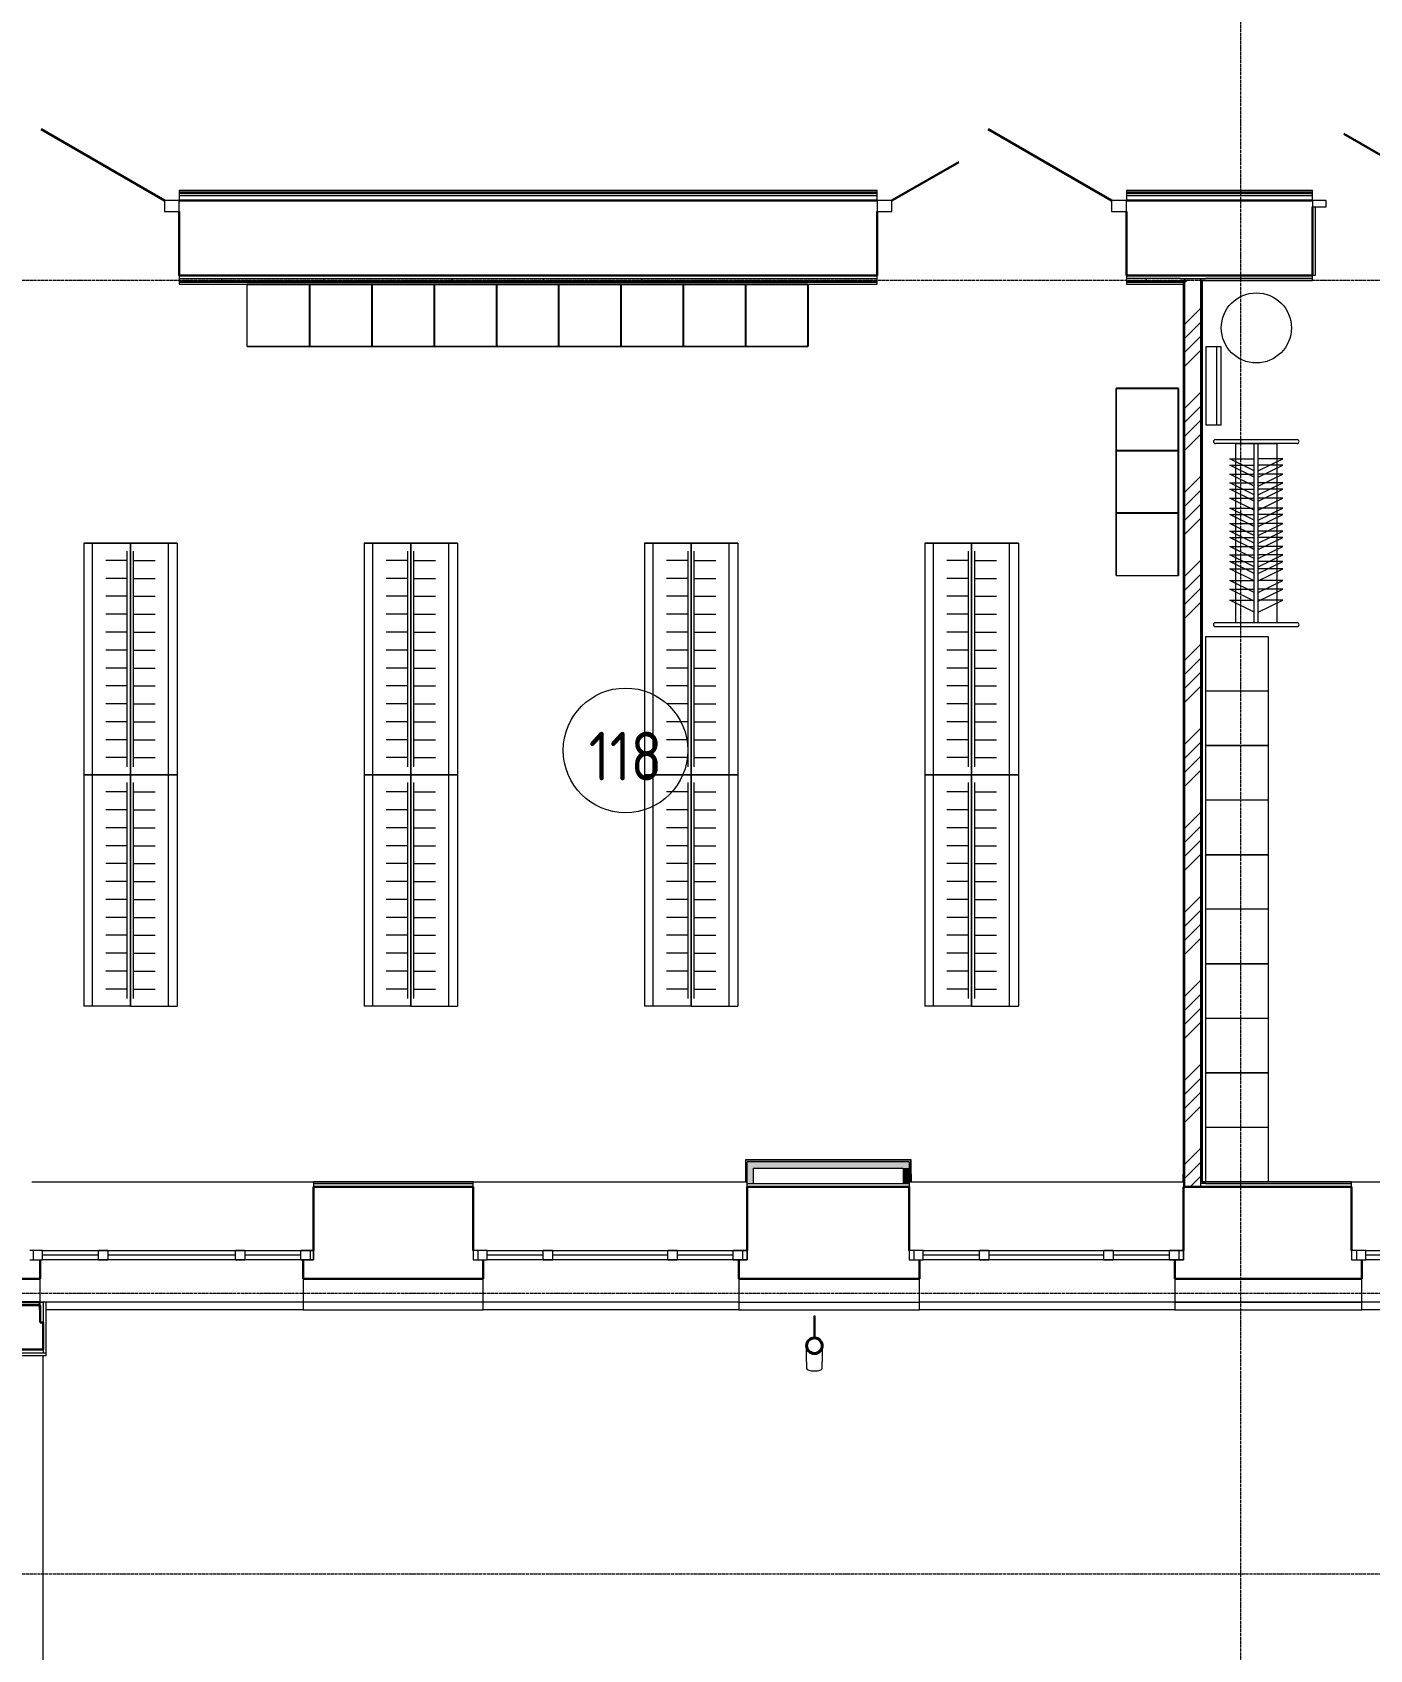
# Model space of a CAD drawing. Header units: millimetres. Extents: x -42533 to 645315, y 3457 to 82611.
# Drawn here: x 57439 to 66025, y 31984 to 42360 of the extents above; entities that cross this region are included whole.
import ezdxf

# ---------------------------------------------------------------- set-up
doc = ezdxf.new("R2010")
doc.units = ezdxf.units.MM
doc.linetypes.add('ADSK_Линия сетки', pattern=[25, 20, -2.5, 0, -2.5])
for name, color, linetype, lineweight in [('_ Окна', 7, 'Continuous', 9), ('Аннотация', 7, 'Continuous', 18), ('Двери', 7, 'Continuous', 9), ('Обобщенные модели', 7, 'Continuous', 18), ('Окна', 7, 'Continuous', 9), ('Оси', 253, 'Continuous', 9), ('Перекрытие', 7, 'Continuous', 18), ('Стены внутренние', 7, 'Continuous', 18), ('Стены наружные', 7, 'Continuous', 18), ('Стены несущие', 7, 'Continuous', 30), ('Стены отделка', 7, 'Continuous', 30), ('Стены штриховка', 7, 'Continuous', 9), ('ТХ', 5, 'Continuous', 0), ('ШТРИХОВКА', 252, 'Continuous', 15)]:
    doc.layers.add(name, color=color, linetype=linetype, lineweight=lineweight)
doc.layers.add('Линии', color=7, linetype='Continuous', lineweight=9, true_color=0x00a600)
doc.layers.add('ЭОМ_Лотки рабочие', color=5, linetype='Continuous')
doc.styles.add('GOST Common', font='GOST_Common.ttf', dxfattribs={"width": 0.9, "height": 350})
pattern_1 = [(0, (557.2, 188.9), (406.4, 101.6), [33.528, -271.272, 33.528, -271.272, -1625.6]), (0, (557.2, 188.9), (406.4, 101.6), [-609.6, 33.528, -576.072, 33.528, -271.272, -711.2]), (0, (557.2, 188.9), (406.4, 101.6), [-1524, 33.528, -169.672, 33.528, -474.472]), (120, (709.6, 239.7), (-291.18818, 301.15272), [33.528, -271.272, 33.528, -271.272, -1625.6]), (120, (709.6, 239.7), (-291.18818, 301.15272), [-609.6, 33.528, -576.072, 33.528, -271.272, -711.2]), (120, (709.6, 239.7), (-291.18818, 301.15272), [-1524, 33.528, -169.672, 33.528, -474.472]), (240, (760.4, 442.9), (-115.21182, -402.75272), [33.528, -271.272, 33.528, -271.272, -1625.6]), (240, (760.4, 442.9), (-115.21182, -402.75272), [-609.6, 33.528, -576.072, 33.528, -271.272, -711.2]), (240, (760.4, 442.9), (-115.21182, -402.75272), [-1524, 33.528, -169.672, 33.528, -474.472])]

# ---------------------------------------------------------------- blocks, each defined once
blk = doc.blocks.new('ТХ 1 этаж.')
at = {"color": 252, "lineweight": 0, "true_color": 0x939598}
for p, q in [((39483, 6503), (39483, 6903)), ((39483, 6903), (40483, 6903)), ((40683, 6503), (40683, 6903)), ((40683, 6903), (41683, 6903)), ((41883, 6503), (41883, 6903)), ((41883, 6903), (42883, 6903)), ((39483, 6503), (40683, 6503)), ((40683, 6503), (39483, 6503)), ((40683, 6503), (41883, 6503)), ((41883, 6503), (40683, 6503)), ((41883, 6503), (43083, 6503)), ((43083, 6503), (41883, 6503)), ((45063, 5034), (45063, 6234)), ((45063, 6234), (45063, 5034)), ((45463, 5034), (45463, 6034)), ((38734, 5241), (38434, 5241)), ((38434, 5241), (38434, 3756)), ((38434, 5241), (38734, 5241)), ((38490, 3756), (38490, 5241)), ((38714, 3806), (38714, 5191)), ((38734, 5241), (38734, 3756)), ((38734, 5241), (38734, 3756)), ((38734, 3756), (38734, 5241)), ((38734, 3756), (38734, 5241)), ((38734, 5241), (39034, 5241)), ((39034, 5241), (38734, 5241)), ((38754, 3806), (38754, 5191)), ((38978, 3756), (38978, 5241)), ((39034, 5241), (39034, 3756)), ((40534, 5241), (40234, 5241)), ((40234, 5241), (40234, 3756)), ((40234, 5241), (40534, 5241)), ((40290, 3756), (40290, 5241)), ((40514, 3806), (40514, 5191)), ((40534, 5241), (40534, 3756)), ((40534, 5241), (40534, 3756)), ((40534, 3756), (40534, 5241)), ((40534, 3756), (40534, 5241)), ((40534, 5241), (40834, 5241)), ((40834, 5241), (40534, 5241)), ((40554, 3806), (40554, 5191)), ((40778, 3756), (40778, 5241)), ((40834, 5241), (40834, 3756)), ((42334, 5241), (42034, 5241)), ((42034, 5241), (42034, 3756)), ((42034, 5241), (42334, 5241)), ((42090, 3756), (42090, 5241)), ((42314, 3806), (42314, 5191)), ((42334, 5241), (42334, 3756)), ((42334, 5241), (42334, 3756)), ((42334, 3756), (42334, 5241)), ((42334, 3756), (42334, 5241)), ((42334, 5241), (42634, 5241)), ((42634, 5241), (42334, 5241)), ((42354, 3806), (42354, 5191)), ((42578, 3756), (42578, 5241)), ((42634, 5241), (42634, 3756)), ((44134, 5241), (43834, 5241)), ((43834, 5241), (43834, 3756)), ((43834, 5241), (44134, 5241)), ((43890, 3756), (43890, 5241)), ((44114, 3806), (44114, 5191)), ((44134, 5241), (44134, 3756)), ((44134, 5241), (44134, 3756)), ((44134, 3756), (44134, 5241)), ((44134, 3756), (44134, 5241)), ((44134, 5241), (44434, 5241)), ((44434, 5241), (44134, 5241)), ((44154, 3806), (44154, 5191)), ((44378, 3756), (44378, 5241)), ((44434, 5241), (44434, 3756)), ((38714, 5131), (38576, 5131)), ((38754, 5131), (38893, 5131)), ((40514, 5131), (40376, 5131)), ((40554, 5131), (40693, 5131)), ((42314, 5131), (42176, 5131)), ((42354, 5131), (42493, 5131)), ((44114, 5131), (43976, 5131)), ((44154, 5131), (44293, 5131)), ((38714, 5016), (38576, 5016)), ((38754, 5016), (38893, 5016)), ((40514, 5016), (40376, 5016)), ((40554, 5016), (40693, 5016)), ((42314, 5016), (42176, 5016)), ((42354, 5016), (42493, 5016)), ((44114, 5016), (43976, 5016)), ((44154, 5016), (44293, 5016)), ((45063, 5034), (45463, 5034)), ((38714, 4901), (38576, 4901)), ((38754, 4901), (38893, 4901)), ((40514, 4901), (40376, 4901)), ((40554, 4901), (40693, 4901)), ((42314, 4901), (42176, 4901)), ((42354, 4901), (42493, 4901)), ((44114, 4901), (43976, 4901)), ((44154, 4901), (44293, 4901)), ((38714, 4786), (38576, 4786)), ((38754, 4786), (38893, 4786)), ((40514, 4786), (40376, 4786)), ((40554, 4786), (40693, 4786)), ((42314, 4786), (42176, 4786)), ((42354, 4786), (42493, 4786)), ((44114, 4786), (43976, 4786)), ((44154, 4786), (44293, 4786)), ((38714, 4671), (38576, 4671)), ((38754, 4671), (38893, 4671)), ((40514, 4671), (40376, 4671)), ((40554, 4671), (40693, 4671)), ((42314, 4671), (42176, 4671)), ((42354, 4671), (42493, 4671)), ((44114, 4671), (43976, 4671)), ((44154, 4671), (44293, 4671)), ((38714, 4556), (38576, 4556)), ((38754, 4556), (38893, 4556)), ((40514, 4556), (40376, 4556)), ((40554, 4556), (40693, 4556)), ((42314, 4556), (42176, 4556)), ((42354, 4556), (42493, 4556)), ((44114, 4556), (43976, 4556)), ((44154, 4556), (44293, 4556)), ((38714, 4441), (38576, 4441)), ((38754, 4441), (38893, 4441)), ((40514, 4441), (40376, 4441)), ((40554, 4441), (40693, 4441)), ((42314, 4441), (42176, 4441)), ((42354, 4441), (42493, 4441)), ((44114, 4441), (43976, 4441)), ((44154, 4441), (44293, 4441)), ((38714, 4326), (38576, 4326)), ((38754, 4326), (38893, 4326)), ((40514, 4326), (40376, 4326)), ((40554, 4326), (40693, 4326)), ((42314, 4326), (42176, 4326)), ((42354, 4326), (42493, 4326)), ((44114, 4326), (43976, 4326)), ((44154, 4326), (44293, 4326)), ((38714, 4211), (38576, 4211)), ((38754, 4211), (38893, 4211)), ((40514, 4211), (40376, 4211)), ((40554, 4211), (40693, 4211)), ((42314, 4211), (42176, 4211)), ((42354, 4211), (42493, 4211)), ((44114, 4211), (43976, 4211)), ((44154, 4211), (44293, 4211)), ((38714, 4096), (38576, 4096)), ((38754, 4096), (38893, 4096)), ((40514, 4096), (40376, 4096)), ((40554, 4096), (40693, 4096)), ((42314, 4096), (42176, 4096)), ((42354, 4096), (42493, 4096)), ((44114, 4096), (43976, 4096)), ((44154, 4096), (44293, 4096)), ((38714, 3981), (38576, 3981)), ((38754, 3981), (38893, 3981)), ((40514, 3981), (40376, 3981)), ((40554, 3981), (40693, 3981)), ((42314, 3981), (42176, 3981)), ((42354, 3981), (42493, 3981)), ((44114, 3981), (43976, 3981)), ((44154, 3981), (44293, 3981)), ((38714, 3866), (38576, 3866)), ((38754, 3866), (38893, 3866)), ((40514, 3866), (40376, 3866)), ((40554, 3866), (40693, 3866)), ((42314, 3866), (42176, 3866)), ((42354, 3866), (42493, 3866)), ((44114, 3866), (43976, 3866)), ((44154, 3866), (44293, 3866)), ((38734, 3756), (38434, 3756)), ((38434, 3756), (38434, 2271)), ((38434, 3756), (38734, 3756)), ((38734, 3756), (38434, 3756)), ((38490, 2271), (38490, 3756)), ((38734, 3756), (38734, 2271)), ((38734, 3756), (38734, 2271)), ((38734, 2271), (38734, 3756)), ((38734, 2271), (38734, 3756)), ((38734, 3756), (39034, 3756)), ((39034, 3756), (38734, 3756)), ((38734, 3756), (39034, 3756)), ((38978, 2271), (38978, 3756)), ((39034, 3756), (39034, 2271)), ((40534, 3756), (40234, 3756)), ((40234, 3756), (40234, 2271)), ((40234, 3756), (40534, 3756)), ((40534, 3756), (40234, 3756)), ((40290, 2271), (40290, 3756)), ((40534, 3756), (40534, 2271)), ((40534, 3756), (40534, 2271)), ((40534, 2271), (40534, 3756)), ((40534, 2271), (40534, 3756)), ((40534, 3756), (40834, 3756)), ((40834, 3756), (40534, 3756)), ((40534, 3756), (40834, 3756)), ((40778, 2271), (40778, 3756)), ((40834, 3756), (40834, 2271)), ((42334, 3756), (42034, 3756)), ((42034, 3756), (42034, 2271)), ((42034, 3756), (42334, 3756)), ((42334, 3756), (42034, 3756)), ((42090, 2271), (42090, 3756)), ((42334, 3756), (42334, 2271)), ((42334, 3756), (42334, 2271)), ((42334, 2271), (42334, 3756)), ((42334, 2271), (42334, 3756)), ((42334, 3756), (42634, 3756)), ((42634, 3756), (42334, 3756)), ((42334, 3756), (42634, 3756)), ((42578, 2271), (42578, 3756)), ((42634, 3756), (42634, 2271)), ((44134, 3756), (43834, 3756)), ((43834, 3756), (43834, 2271)), ((43834, 3756), (44134, 3756)), ((44134, 3756), (43834, 3756)), ((43890, 2271), (43890, 3756)), ((44134, 3756), (44134, 2271)), ((44134, 3756), (44134, 2271)), ((44134, 2271), (44134, 3756)), ((44134, 2271), (44134, 3756)), ((44134, 3756), (44434, 3756)), ((44434, 3756), (44134, 3756)), ((44134, 3756), (44434, 3756)), ((44378, 2271), (44378, 3756)), ((44434, 3756), (44434, 2271)), ((38714, 3646), (38576, 3646)), ((38714, 2321), (38714, 3706)), ((38754, 2321), (38754, 3706)), ((38754, 3646), (38893, 3646)), ((40514, 3646), (40376, 3646)), ((40514, 2321), (40514, 3706)), ((40554, 2321), (40554, 3706)), ((40554, 3646), (40693, 3646)), ((42314, 3646), (42176, 3646)), ((42314, 2321), (42314, 3706)), ((42354, 2321), (42354, 3706)), ((42354, 3646), (42493, 3646)), ((44114, 3646), (43976, 3646)), ((44114, 2321), (44114, 3706)), ((44154, 2321), (44154, 3706)), ((44154, 3646), (44293, 3646)), ((38714, 3531), (38576, 3531)), ((38754, 3531), (38893, 3531)), ((40514, 3531), (40376, 3531)), ((40554, 3531), (40693, 3531)), ((42314, 3531), (42176, 3531)), ((42354, 3531), (42493, 3531)), ((44114, 3531), (43976, 3531)), ((44154, 3531), (44293, 3531)), ((38714, 3416), (38576, 3416)), ((38754, 3416), (38893, 3416)), ((40514, 3416), (40376, 3416)), ((40554, 3416), (40693, 3416)), ((42314, 3416), (42176, 3416)), ((42354, 3416), (42493, 3416)), ((44114, 3416), (43976, 3416)), ((44154, 3416), (44293, 3416)), ((38714, 3301), (38576, 3301)), ((38754, 3301), (38893, 3301)), ((40514, 3301), (40376, 3301)), ((40554, 3301), (40693, 3301)), ((42314, 3301), (42176, 3301)), ((42354, 3301), (42493, 3301)), ((44114, 3301), (43976, 3301)), ((44154, 3301), (44293, 3301)), ((38714, 3186), (38576, 3186)), ((38754, 3186), (38893, 3186)), ((40514, 3186), (40376, 3186)), ((40554, 3186), (40693, 3186)), ((42314, 3186), (42176, 3186)), ((42354, 3186), (42493, 3186)), ((44114, 3186), (43976, 3186)), ((44154, 3186), (44293, 3186)), ((38714, 3071), (38576, 3071)), ((38754, 3071), (38893, 3071)), ((40514, 3071), (40376, 3071)), ((40554, 3071), (40693, 3071)), ((42314, 3071), (42176, 3071)), ((42354, 3071), (42493, 3071)), ((44114, 3071), (43976, 3071)), ((44154, 3071), (44293, 3071)), ((38714, 2956), (38576, 2956)), ((38754, 2956), (38893, 2956)), ((40514, 2956), (40376, 2956)), ((40554, 2956), (40693, 2956)), ((42314, 2956), (42176, 2956)), ((42354, 2956), (42493, 2956)), ((44114, 2956), (43976, 2956)), ((44154, 2956), (44293, 2956)), ((38714, 2841), (38576, 2841)), ((38754, 2841), (38893, 2841)), ((40514, 2841), (40376, 2841)), ((40554, 2841), (40693, 2841)), ((42314, 2841), (42176, 2841)), ((42354, 2841), (42493, 2841)), ((44114, 2841), (43976, 2841)), ((44154, 2841), (44293, 2841)), ((38714, 2726), (38576, 2726)), ((38754, 2726), (38893, 2726)), ((40514, 2726), (40376, 2726)), ((40554, 2726), (40693, 2726)), ((42314, 2726), (42176, 2726)), ((42354, 2726), (42493, 2726)), ((44114, 2726), (43976, 2726)), ((44154, 2726), (44293, 2726)), ((38714, 2611), (38576, 2611)), ((38754, 2611), (38893, 2611)), ((40514, 2611), (40376, 2611)), ((40554, 2611), (40693, 2611)), ((42314, 2611), (42176, 2611)), ((42354, 2611), (42493, 2611)), ((44114, 2611), (43976, 2611)), ((44154, 2611), (44293, 2611)), ((38714, 2496), (38576, 2496)), ((38754, 2496), (38893, 2496)), ((40514, 2496), (40376, 2496)), ((40554, 2496), (40693, 2496)), ((42314, 2496), (42176, 2496)), ((42354, 2496), (42493, 2496)), ((44114, 2496), (43976, 2496)), ((44154, 2496), (44293, 2496)), ((38714, 2381), (38576, 2381)), ((38754, 2381), (38893, 2381)), ((40514, 2381), (40376, 2381)), ((40554, 2381), (40693, 2381)), ((42314, 2381), (42176, 2381)), ((42354, 2381), (42493, 2381)), ((44114, 2381), (43976, 2381)), ((44154, 2381), (44293, 2381)), ((38734, 2271), (38434, 2271)), ((38734, 2271), (39034, 2271)), ((40534, 2271), (40234, 2271)), ((40534, 2271), (40834, 2271)), ((42334, 2271), (42034, 2271)), ((42334, 2271), (42634, 2271)), ((44134, 2271), (43834, 2271)), ((44134, 2271), (44434, 2271))]:
    blk.add_line(p, q, dxfattribs=at)
at = {"color": 252, "true_color": 0x939598}
for p, q in [((39483, 6903), (40683, 6903)), ((39483, 6903), (39883, 6903)), ((39883, 6903), (39883, 6503)), ((40283, 6903), (40283, 6503)), ((40683, 6903), (41883, 6903)), ((40683, 6903), (41083, 6903)), ((40683, 6903), (40683, 6503)), ((41083, 6903), (41083, 6503)), ((41483, 6903), (41483, 6503)), ((41883, 6903), (41883, 6503)), ((41883, 6903), (43083, 6903)), ((41883, 6903), (42283, 6903)), ((42283, 6903), (42283, 6503)), ((42683, 6903), (42683, 6503)), ((43083, 6903), (43083, 6503)), ((45463, 6234), (45063, 6234)), ((45463, 5034), (45463, 6234)), ((45463, 5834), (45063, 5834)), ((45463, 5434), (45063, 5434)), ((45463, 5034), (45463, 5434))]:
    blk.add_line(p, q, dxfattribs=at)
at = {"layer": 'ТХ', "color": 252, "true_color": 0x939598}
for p, q in [((46037, 4293), (45637, 4293)), ((46037, 3593), (45637, 3593)), ((46037, 2893), (45637, 2893)), ((46037, 2193), (45637, 2193)), ((46037, 1493), (45637, 1493))]:
    blk.add_line(p, q, dxfattribs=at)
for points in [[(45737, 6501), (45637, 6501), (45637, 6001), (45737, 6001)], [(45831, 4731), (45831, 5881), (46093, 5881), (46093, 4731)], [(46037, 4643), (46037, 3943), (45637, 3943), (45637, 4643)], [(46037, 3943), (46037, 3243), (45637, 3243), (45637, 3943)], [(46037, 3243), (46037, 2543), (45637, 2543), (45637, 3243)], [(46037, 2543), (46037, 1843), (45637, 1843), (45637, 2543)], [(46037, 1843), (46037, 1143), (45637, 1143), (45637, 1843)]]:
    blk.add_lwpolyline(points, close=True, dxfattribs=at)
for points in [[(45707, 6501), (45707, 6001)], [(45687, 5894), (45687, 5894)], [(46224, 5906), (45699, 5906)], [(46224, 5881), (45699, 5881)], [(45949, 4731), (45949, 5881)], [(45974, 4731), (45974, 5881)], [(45949, 5707), (45792, 5784), (45949, 5784)], [(45949, 5666), (45792, 5743), (45949, 5743)], [(45974, 5707), (46132, 5784), (45974, 5784)], [(45974, 5666), (46132, 5743), (45974, 5743)], [(45949, 5608), (45792, 5685), (45949, 5685)], [(45949, 5552), (45792, 5629), (45949, 5629)], [(45974, 5608), (46132, 5685), (45974, 5685)], [(45974, 5552), (46132, 5629), (45974, 5629)], [(45949, 5511), (45792, 5588), (45949, 5588)], [(45949, 5453), (45792, 5530), (45949, 5530)], [(45974, 5511), (46132, 5588), (45974, 5588)], [(45974, 5453), (46132, 5530), (45974, 5530)], [(45949, 5390), (45792, 5467), (45949, 5467)], [(45949, 5349), (45792, 5426), (45949, 5426)], [(45974, 5390), (46132, 5467), (45974, 5467)], [(45974, 5349), (46132, 5426), (45974, 5426)], [(45949, 5291), (45792, 5368), (45949, 5368)], [(45949, 5243), (45792, 5320), (45949, 5320)], [(45974, 5291), (46132, 5368), (45974, 5368)], [(45974, 5243), (46132, 5320), (45974, 5320)], [(45949, 5201), (45792, 5278), (45949, 5278)], [(45949, 5144), (45792, 5221), (45949, 5221)], [(45974, 5201), (46132, 5278), (45974, 5278)], [(45974, 5144), (46132, 5221), (45974, 5221)], [(45949, 5091), (45792, 5168), (45949, 5168)], [(45949, 5048), (45792, 5125), (45949, 5125)], [(45974, 5091), (46132, 5168), (45974, 5168)], [(45974, 5048), (46132, 5125), (45974, 5125)], [(45949, 5000), (45792, 5077), (45949, 5077)], [(45949, 4926), (45792, 5003), (45949, 5003)], [(45974, 5000), (46132, 5077), (45974, 5077)], [(45974, 4926), (46132, 5003), (45974, 5003)], [(45949, 4870), (45792, 4947), (45949, 4947)], [(45974, 4870), (46132, 4947), (45974, 4947)], [(45949, 4800), (45792, 4876), (45949, 4876)], [(45974, 4800), (46132, 4876), (45974, 4876)], [(46224, 4731), (45699, 4731)], [(46224, 4706), (45699, 4706)], [(46224, 4706), (46224, 4706)]]:
    blk.add_lwpolyline(points, dxfattribs=at)
blk.add_circle((45962, 6623), 225, dxfattribs=at)
for centre, start, end in [((45699, 5894), 90, 270), ((46224, 5894), 270, 90), ((45699, 4719), 90, 270), ((46224, 4719), 270, 90)]:
    blk.add_arc(centre, 12.5, start, end, dxfattribs=at)
blk = doc.blocks.new('1 этаж')
at = {"layer": 'Стены внутренние', "lineweight": 9}
h = blk.add_hatch(dxfattribs=at)
h.set_pattern_fill('FP_12', color=8, style=0, pattern_type=2)
h.set_pattern_definition(pattern_1)
h.paths.add_polyline_path([(39466.201, 9024.111), (39466.201, 9039.111), (38271.201, 9039.111), (38271.201, 9024.111), (39210.158, 9024.111)])
h.paths.add_polyline_path([(32876.642, 9024.111), (36671.201, 9024.111), (36671.201, 9039.111), (32191.201, 9039.111), (32191.201, 9024.111)])
h.paths.add_polyline_path([(40496.201, 9024.111), (40623.331, 9024.111), (40623.331, 9039.111), (40496.201, 9039.111)])
h.paths.add_polyline_path([(13876.094, 9024.111), (14200.201, 9024.111), (14200.201, 9039.111), (10503.201, 9039.111), (10503.201, 9024.111), (11764.922, 9024.111)])
h.paths.add_polyline_path([(15800.201, 9024.111), (22012.317, 9024.111), (22012.317, 9039.111), (15800.201, 9039.111)])
h.paths.add_polyline_path([(8900.486, 9024.111), (8903.201, 9024.111), (8903.201, 9039.111), (8121.287, 9039.111), (8121.287, 9024.111), (8598.164, 9024.111)])
h.paths.add_polyline_path([(25487.54, 9024.111), (26114.735, 9024.111), (26114.735, 9039.111), (23912.317, 9039.111), (23912.317, 9024.111), (25375.995, 9024.111)])
h.paths.add_polyline_path([(30671.201, 9024.111), (30671.201, 9039.111), (28054.735, 9039.111), (28054.735, 9024.111), (30237.677, 9024.111)])
h = blk.add_hatch(dxfattribs=at)
h.set_pattern_fill('FP_12', color=8, style=0, pattern_type=2)
h.set_pattern_definition(pattern_1)
h.paths.add_polyline_path([(36671.201, 8479.111), (36671.201, 8494.111), (32191.201, 8494.111), (32191.201, 8479.111), (36668.993, 8479.111)])
h.paths.add_polyline_path([(38299.028, 8479.111), (38618.463, 8479.111), (38618.463, 8494.111), (38271.201, 8494.111), (38271.201, 8479.111), (38294.44, 8479.111)])
at = {"layer": 'Стены внутренние'}
for points in [[(35837.326, 2687.133), (35877.326, 2687.133), (35877.326, 2827.133), (35837.326, 2827.133), (35837.326, 2699.133)], [(36671.201, 2787.133), (36877.329, 2787.133), (36877.329, 2827.133), (35877.326, 2827.133), (35877.326, 2787.133), (36043.4, 2787.133)], [(36837.329, 2687.133), (36877.329, 2687.133), (36877.329, 2787.133), (36837.329, 2787.133)]]:
    blk.add_hatch(color=8, dxfattribs=at).paths.add_polyline_path(points)
at = {"layer": 'Стены штриховка'}
h = blk.add_hatch(dxfattribs=at)
h.set_pattern_fill('ANSI34', color=8, scale=20)
h.set_pattern_definition([(45, (-31496.66, 188.9), (-269.4077, 269.4077), []), (45, (-31406.86, 188.9), (-269.4077, 269.4077), []), (45, (-31317.06, 188.9), (-269.4077, 269.4077), []), (45, (-31227.26, 188.9), (-269.4077, 269.4077), [])])
h.paths.add_polyline_path([(38747.329, 8483.902), (38647.329, 8483.902), (38647.329, 2667.133), (38747.329, 2667.133)])
at = {"layer": '_ Окна', "color": 8, "lineweight": 18}
for p, q in [((31312.327, 2257.133), (31232.327, 2257.133)), ((31232.327, 2197.133), (31312.327, 2197.133)), ((31312.327, 2197.133), (31312.327, 2257.133)), ((31672.327, 2197.133), (31672.327, 2257.133)), ((31672.327, 2257.133), (31732.327, 2257.133)), ((31732.327, 2197.133), (31672.327, 2197.133)), ((31732.327, 2257.133), (31732.327, 2197.133)), ((32552.327, 2197.133), (32552.327, 2257.133)), ((32552.327, 2257.133), (32612.327, 2257.133)), ((32612.327, 2197.133), (32552.327, 2197.133)), ((32612.327, 2257.133), (32612.327, 2197.133)), ((32972.327, 2197.133), (32972.327, 2257.133)), ((32972.327, 2257.133), (33052.327, 2257.133)), ((33052.327, 2197.133), (32972.327, 2197.133)), ((33052.327, 2257.133), (33052.327, 2197.133)), ((34167.326, 2257.133), (34077.326, 2257.133)), ((34077.326, 2257.133), (34077.326, 2197.133)), ((34077.326, 2197.133), (34167.326, 2197.133)), ((34167.326, 2197.133), (34167.326, 2257.133)), ((34527.326, 2197.133), (34527.326, 2257.133)), ((34527.326, 2257.133), (34587.326, 2257.133)), ((34587.326, 2197.133), (34527.326, 2197.133)), ((34587.326, 2257.133), (34587.326, 2197.133)), ((35327.326, 2197.133), (35327.326, 2257.133)), ((35327.326, 2257.133), (35387.326, 2257.133)), ((35387.326, 2197.133), (35327.326, 2197.133)), ((35387.326, 2257.133), (35387.326, 2197.133)), ((35747.326, 2197.133), (35747.326, 2257.133)), ((35747.326, 2257.133), (35837.326, 2257.133)), ((35837.326, 2197.133), (35747.326, 2197.133)), ((35837.326, 2257.133), (35837.326, 2197.133)), ((36967.329, 2257.133), (36877.329, 2257.133)), ((36877.329, 2257.133), (36877.329, 2197.133)), ((36877.329, 2197.133), (36967.329, 2197.133)), ((36967.329, 2197.133), (36967.329, 2257.133)), ((37327.329, 2197.133), (37327.329, 2257.133)), ((37327.329, 2257.133), (37387.329, 2257.133)), ((37387.329, 2197.133), (37327.329, 2197.133)), ((37387.329, 2257.133), (37387.329, 2197.133)), ((38127.329, 2197.133), (38127.329, 2257.133)), ((38127.329, 2257.133), (38187.329, 2257.133)), ((38187.329, 2197.133), (38127.329, 2197.133)), ((38187.329, 2257.133), (38187.329, 2197.133)), ((38547.329, 2197.133), (38547.329, 2257.133)), ((38547.329, 2257.133), (38637.329, 2257.133)), ((38637.329, 2197.133), (38547.329, 2197.133)), ((38637.329, 2257.133), (38637.329, 2197.133)), ((39807.328, 2257.133), (39717.328, 2257.133)), ((39717.328, 2257.133), (39717.328, 2197.133)), ((39717.328, 2197.133), (39807.328, 2197.133)), ((39807.328, 2197.133), (39807.328, 2257.133))]:
    blk.add_line(p, q, dxfattribs=at)
at = {"layer": '_ Окна', "color": 8}
for p, q in [((31252.327, 2257.133), (31252.327, 2197.133)), ((31672.327, 2227.133), (31312.327, 2227.133)), ((32552.327, 2227.133), (31732.327, 2227.133)), ((32972.327, 2227.133), (32612.327, 2227.133)), ((33032.327, 2257.133), (33032.327, 2197.133)), ((34107.326, 2257.133), (34107.326, 2197.133)), ((34527.326, 2227.133), (34167.326, 2227.133)), ((35327.326, 2227.133), (34587.326, 2227.133)), ((35747.326, 2227.133), (35387.326, 2227.133)), ((35807.326, 2257.133), (35807.326, 2197.133)), ((36907.329, 2257.133), (36907.329, 2197.133)), ((37327.329, 2227.133), (36967.329, 2227.133)), ((38127.329, 2227.133), (37387.329, 2227.133)), ((38547.329, 2227.133), (38187.329, 2227.133)), ((38607.329, 2257.133), (38607.329, 2197.133)), ((39747.328, 2257.133), (39747.328, 2197.133)), ((40167.328, 2227.133), (39807.328, 2227.133))]:
    blk.add_line(p, q, dxfattribs=at)
at = {"layer": 'Двери', "color": 8, "lineweight": 30}
for p, q in [((32096.201, 8994.111), (31303.787, 9451.611)), ((38176.201, 8994.111), (37383.787, 9451.611)), ((40409.201, 8994.111), (39667.883, 9422.111)), ((36766.201, 8994.111), (37194.883, 9241.611))]:
    blk.add_line(p, q, dxfattribs=at)
at = {"layer": 'Двери', "color": 8}
for p, q in [((32096.201, 8994.111), (32096.201, 8924.111)), ((32191.201, 8994.111), (32096.201, 8994.111)), ((32096.201, 8924.111), (32191.201, 8924.111)), ((32191.201, 8924.111), (32191.201, 8994.111)), ((36671.201, 8994.111), (36671.201, 8924.111)), ((36766.201, 8994.111), (36671.201, 8994.111)), ((36671.201, 8924.111), (36766.201, 8924.111)), ((36766.201, 8924.111), (36766.201, 8994.111)), ((38176.201, 8994.111), (38176.201, 8924.111)), ((38271.201, 8994.111), (38176.201, 8994.111)), ((38176.201, 8924.111), (38271.201, 8924.111)), ((38271.201, 8924.111), (38271.201, 8994.111)), ((39466.201, 8994.111), (39466.201, 8954.111)), ((39553.201, 8994.111), (39466.201, 8994.111)), ((39466.201, 8954.111), (39553.201, 8954.111)), ((39553.201, 8954.111), (39553.201, 8994.111))]:
    blk.add_line(p, q, dxfattribs=at)
at = {"layer": 'Линии', "color": 8}
blk.add_circle((35055.783, 5466.902), 400, dxfattribs=at)
at = {"layer": 'Обобщенные модели', "color": 8}
for p, q in [((36263.627, 1837.133), (36263.627, 1697.992)), ((36273.627, 1837.133), (36263.627, 1837.133)), ((36273.627, 1697.992), (36273.627, 1837.133)), ((36218.627, 1543.486), (36218.627, 1500.982)), ((36318.627, 1500.982), (36318.627, 1543.486))]:
    blk.add_line(p, q, dxfattribs=at)
at = {"layer": 'Обобщенные модели', "color": 8, "flags": 128}
for points in [[(36218.627, 1543.486), (36218.627, 1549.154), (36218.627, 1554.738), (36218.627, 1560.231), (36218.627, 1565.622), (36218.627, 1570.904), (36218.627, 1576.068), (36218.627, 1581.105), (36218.627, 1586.008), (36218.627, 1590.77), (36218.627, 1595.381), (36218.627, 1599.835), (36218.627, 1604.125), (36218.627, 1608.243), (36218.627, 1612.184), (36218.627, 1615.941), (36218.627, 1619.508), (36218.627, 1622.879), (36218.627, 1626.048), (36218.627, 1629.012), (36218.627, 1631.764), (36218.627, 1634.117)], [(36318.627, 1634.117), (36318.627, 1632.846), (36318.627, 1630.183), (36318.627, 1627.306), (36318.627, 1624.222), (36318.627, 1620.934), (36318.627, 1617.448), (36318.627, 1613.769), (36318.627, 1609.904), (36318.627, 1605.859), (36318.627, 1601.639), (36318.627, 1597.253), (36318.627, 1592.706), (36318.627, 1588.006), (36318.627, 1583.161), (36318.627, 1578.179), (36318.627, 1573.066), (36318.627, 1567.833), (36318.627, 1562.486), (36318.627, 1557.034), (36318.627, 1551.487), (36318.627, 1545.853), (36318.627, 1543.486)]]:
    blk.add_lwpolyline(points, dxfattribs=at)
at = {"layer": 'Обобщенные модели', "color": 8}
for start, end in [(90, 270), (270, 90)]:
    blk.add_arc((36268.627, 1647.133), 52, start, end, dxfattribs=at)
at = {"layer": 'Обобщенные модели', "color": 8, "lineweight": 40}
for start, end in [(90, 270), (270, 90)]:
    blk.add_arc((36268.627, 1647.133), 50, start, end, dxfattribs=at)
at = {"layer": 'Обобщенные модели', "color": 8}
for start_param, end_param in [(3.141592654, 4.71238898), (4.71238898, 6.283185307)]:
    blk.add_ellipse((36268.627, 1500.982), major_axis=(50, 0), ratio=0.309016994, start_param=start_param, end_param=end_param, dxfattribs=at)
at = {"layer": 'Окна', "color": 8}
for p, q in [((31312.327, 2257.133), (31232.327, 2257.133)), ((31232.327, 2197.133), (31312.327, 2197.133)), ((31312.327, 2257.133), (31672.327, 2257.133)), ((31672.327, 2197.133), (31312.327, 2197.133)), ((31732.327, 2257.133), (31672.327, 2257.133)), ((31672.327, 2197.133), (31732.327, 2197.133)), ((31732.327, 2257.133), (32552.327, 2257.133)), ((32552.327, 2197.133), (31732.327, 2197.133)), ((32612.327, 2257.133), (32552.327, 2257.133)), ((32552.327, 2197.133), (32612.327, 2197.133)), ((32612.327, 2257.133), (32972.327, 2257.133)), ((32972.327, 2197.133), (32612.327, 2197.133)), ((33052.327, 2257.133), (32972.327, 2257.133)), ((32972.327, 2197.133), (33052.327, 2197.133)), ((33052.327, 2197.133), (33052.327, 2257.133)), ((34167.326, 2257.133), (34077.326, 2257.133)), ((34077.326, 2257.133), (34077.326, 2197.133)), ((34077.326, 2197.133), (34167.326, 2197.133)), ((34167.326, 2257.133), (34527.326, 2257.133)), ((34527.326, 2197.133), (34167.326, 2197.133)), ((34587.326, 2257.133), (34527.326, 2257.133)), ((34527.326, 2197.133), (34587.326, 2197.133)), ((34587.326, 2257.133), (35327.326, 2257.133)), ((35327.326, 2197.133), (34587.326, 2197.133)), ((35387.326, 2257.133), (35327.326, 2257.133)), ((35327.326, 2197.133), (35387.326, 2197.133)), ((35387.326, 2257.133), (35747.326, 2257.133)), ((35747.326, 2197.133), (35387.326, 2197.133)), ((35837.326, 2257.133), (35747.326, 2257.133)), ((35747.326, 2197.133), (35837.326, 2197.133)), ((35837.326, 2197.133), (35837.326, 2257.133)), ((36967.329, 2257.133), (36877.329, 2257.133)), ((36877.329, 2257.133), (36877.329, 2197.133)), ((36877.329, 2197.133), (36967.329, 2197.133)), ((36967.329, 2257.133), (37327.329, 2257.133)), ((37327.329, 2197.133), (36967.329, 2197.133)), ((37387.329, 2257.133), (37327.329, 2257.133)), ((37327.329, 2197.133), (37387.329, 2197.133)), ((37387.329, 2257.133), (38127.329, 2257.133)), ((38127.329, 2197.133), (37387.329, 2197.133)), ((38187.329, 2257.133), (38127.329, 2257.133)), ((38127.329, 2197.133), (38187.329, 2197.133)), ((38187.329, 2257.133), (38547.329, 2257.133)), ((38547.329, 2197.133), (38187.329, 2197.133)), ((38637.329, 2257.133), (38547.329, 2257.133)), ((38547.329, 2197.133), (38637.329, 2197.133)), ((38637.329, 2197.133), (38637.329, 2257.133)), ((39807.328, 2257.133), (39717.328, 2257.133)), ((39717.328, 2257.133), (39717.328, 2197.133)), ((39717.328, 2197.133), (39807.328, 2197.133)), ((39807.328, 2257.133), (40167.328, 2257.133)), ((40167.328, 2197.133), (39807.328, 2197.133))]:
    blk.add_line(p, q, dxfattribs=at)
at = {"layer": 'Оси', "color": 8, "linetype": 'ADSK_Линия сетки'}
for p, q in [((39006.766, -4506.781), (39006.766, 22614.069)), ((-9557.528, 8483.902), (56672.201, 8483.902)), ((-9557.528, 1983.902), (56672.201, 1983.902)), ((-9557.528, 183.902), (56562.053, 183.902))]:
    blk.add_line(p, q, dxfattribs=at)
at = {"layer": 'Перекрытие', "color": 8}
for p, q in [((39483.201, 8954.111), (39483.201, 8514.111)), ((39483.201, 8514.111), (39466.201, 8514.111)), ((31317.799, -1146.365), (31317.799, 1582.329))]:
    blk.add_line(p, q, dxfattribs=at)
at = {"layer": 'Стены внутренние', "color": 8}
for p, q in [((31297.327, 1927.329), (31317.368, 1927.329)), ((31317.368, 1927.329), (31317.368, 1927.133))]:
    blk.add_line(p, q, dxfattribs=at)
at = {"layer": 'Стены наружные', "color": 8}
for p, q in [((31244.327, 2699.133), (33052.327, 2699.133)), ((34077.326, 2699.133), (35825.326, 2699.133)), ((36877.329, 2699.133), (38635.329, 2699.133)), ((36889.329, 2747.133), (36889.329, 2699.133)), ((38635.329, 2699.133), (38635.329, 2747.133)), ((39717.328, 2699.133), (41465.328, 2699.133)), ((31317.368, 1927.133), (31297.327, 1927.133)), ((32987.327, 1927.133), (31337.368, 1927.133)), ((32987.327, 1877.133), (31337.368, 1877.133)), ((35782.326, 1927.133), (34142.326, 1927.133)), ((35782.326, 1877.133), (34142.326, 1877.133)), ((38582.329, 1927.133), (36942.329, 1927.133)), ((38582.329, 1877.133), (36942.329, 1877.133)), ((41422.328, 1927.133), (39782.328, 1927.133)), ((41422.328, 1877.133), (39782.328, 1877.133)), ((31337.368, 1582.329), (31118.908, 1582.329)), ((31337.368, 1582.329), (31337.368, 1602.329))]:
    blk.add_line(p, q, dxfattribs=at)
at = {"layer": 'Стены несущие', "color": 8}
for p, q in [((32191.201, 8994.111), (36671.201, 8994.111)), ((32191.201, 8924.111), (32191.201, 8514.111)), ((36671.201, 8514.111), (36671.201, 8924.111)), ((38271.201, 8994.111), (39466.201, 8994.111)), ((38271.201, 8924.111), (38271.201, 8514.111)), ((39466.201, 8514.111), (39466.201, 8954.111)), ((32191.201, 8514.111), (36671.201, 8514.111)), ((38271.201, 8514.111), (39466.201, 8514.111)), ((33052.327, 2667.133), (34077.326, 2667.133)), ((33052.327, 2667.133), (33052.327, 2257.133)), ((34077.326, 2257.133), (34077.326, 2667.133)), ((35837.326, 2667.133), (35837.326, 2257.133)), ((36877.329, 2667.133), (35837.326, 2667.133)), ((36877.329, 2257.133), (36877.329, 2667.133)), ((38637.329, 2667.133), (38637.329, 2257.133)), ((39717.328, 2667.133), (38637.329, 2667.133)), ((39717.328, 2257.133), (39717.328, 2667.133)), ((31297.327, 2077.133), (31297.327, 2197.133)), ((32987.327, 2197.133), (32987.327, 2077.133)), ((34142.326, 2077.133), (34142.326, 2197.133)), ((35782.326, 2197.133), (35782.326, 2077.133)), ((36942.329, 2077.133), (36942.329, 2197.133)), ((38582.329, 2197.133), (38582.329, 2077.133)), ((39782.328, 2077.133), (39782.328, 2197.133)), ((31297.327, 2077.133), (30157.328, 2077.133)), ((34142.326, 2077.133), (32987.327, 2077.133)), ((36942.329, 2077.133), (35782.326, 2077.133)), ((39782.328, 2077.133), (38582.329, 2077.133)), ((31297.327, 1927.329), (30263.748, 1927.329)), ((31297.327, 1927.133), (30263.748, 1927.133)), ((31297.327, 1907.133), (30263.748, 1907.133)), ((31297.327, 1927.133), (31297.327, 1927.329)), ((31297.327, 1797.133), (31297.327, 1907.133)), ((31317.368, 1797.133), (31297.327, 1797.133)), ((31317.368, 1622.329), (31317.368, 1797.133)), ((31094.031, 1622.329), (31317.368, 1622.329))]:
    blk.add_line(p, q, dxfattribs=at)
at = {"layer": 'Стены отделка', "color": 8, "lineweight": 9}
for p, q in [((32191.201, 9059.111), (32191.201, 8994.111)), ((36671.201, 9059.111), (32191.201, 9059.111)), ((36671.201, 8994.111), (36671.201, 9059.111)), ((38271.201, 9059.111), (38271.201, 8994.111)), ((39466.201, 9059.111), (38271.201, 9059.111)), ((39466.201, 8994.111), (39466.201, 9059.111)), ((32191.201, 8514.111), (32191.201, 8459.111)), ((36671.201, 8459.111), (36671.201, 8514.111)), ((38271.201, 8514.111), (38271.201, 8459.111)), ((39466.201, 8482.111), (39466.201, 8514.111)), ((32191.201, 8459.111), (36671.201, 8459.111)), ((38271.201, 8459.111), (38606.463, 8459.111)), ((38618.463, 8494.111), (38778.463, 8494.111)), ((38635.329, 8470.111), (38635.329, 2747.133)), ((38647.329, 2667.133), (38647.329, 8494.111)), ((38747.329, 8494.111), (38747.329, 2667.133)), ((38759.329, 2699.133), (38759.329, 8482.111)), ((38759.329, 8482.111), (39466.201, 8482.111)), ((35825.326, 2839.133), (35825.326, 2699.133)), ((36887.329, 2839.133), (35827.326, 2839.133)), ((36877.329, 2827.133), (35837.326, 2827.133)), ((35837.326, 2667.133), (35837.326, 2827.133)), ((36877.329, 2827.133), (36877.329, 2667.133)), ((36889.329, 2747.133), (36889.329, 2837.133)), ((33052.327, 2699.133), (33052.327, 2667.133)), ((34077.326, 2699.133), (33052.327, 2699.133)), ((34077.326, 2667.133), (34077.326, 2699.133)), ((35825.326, 2699.133), (35837.326, 2699.133)), ((35877.326, 2787.133), (36837.329, 2787.133)), ((35877.326, 2687.133), (35877.326, 2787.133)), ((36837.329, 2787.133), (36837.329, 2687.133)), ((39717.328, 2699.133), (38759.329, 2699.133)), ((39717.328, 2667.133), (39717.328, 2699.133)), ((33052.327, 2687.133), (33053.327, 2687.133)), ((33052.327, 2667.133), (33052.327, 2667.133)), ((35837.326, 2687.133), (35877.326, 2687.133)), ((35877.326, 2687.133), (36877.329, 2687.133)), ((38637.329, 2687.133), (38637.329, 2667.133)), ((38778.463, 2687.133), (38747.329, 2687.133)), ((31297.327, 1927.329), (31297.327, 2077.133)), ((32987.327, 2077.133), (32987.327, 1877.133)), ((34142.326, 1877.133), (34142.326, 2077.133)), ((35782.326, 2077.133), (35782.326, 1877.133)), ((36942.329, 1877.133), (36942.329, 2077.133)), ((38582.329, 2077.133), (38582.329, 1877.133)), ((39782.328, 1877.133), (39782.328, 2077.133)), ((31291.771, 1927.133), (31291.771, 1877.133)), ((31291.771, 1877.133), (31297.327, 1877.133)), ((31297.327, 1907.133), (31297.327, 1927.133)), ((31337.368, 1927.133), (31317.368, 1927.133)), ((31317.368, 1927.133), (31317.368, 1797.133)), ((31337.368, 1602.329), (31337.368, 1927.133)), ((32988.327, 1927.133), (32987.327, 1927.133)), ((32987.327, 1877.133), (34142.326, 1877.133)), ((35783.326, 1927.133), (35782.326, 1927.133)), ((35782.326, 1877.133), (36942.329, 1877.133)), ((38583.329, 1927.133), (38582.329, 1927.133)), ((38582.329, 1877.133), (39782.328, 1877.133)), ((31110.553, 1602.329), (31337.368, 1602.329))]:
    blk.add_line(p, q, dxfattribs=at)
at = {"layer": 'Стены штриховка', "color": 8}
for p, q in [((36671.201, 9048.111), (32191.201, 9048.111)), ((36671.201, 9039.111), (32191.201, 9039.111)), ((39466.201, 9048.111), (38271.201, 9048.111)), ((39466.201, 9039.111), (38271.201, 9039.111)), ((36671.201, 9024.111), (32191.201, 9024.111)), ((39466.201, 9024.111), (38271.201, 9024.111)), ((32191.201, 8494.111), (36671.201, 8494.111)), ((32191.201, 8479.111), (36671.201, 8479.111)), ((32191.201, 8470.111), (36671.201, 8470.111)), ((38618.463, 8494.111), (38271.201, 8494.111)), ((38271.201, 8479.111), (38637.329, 8479.111)), ((38271.201, 8470.111), (38635.329, 8470.111)), ((38606.463, 8459.111), (38635.329, 8459.111)), ((38637.329, 8479.111), (38637.329, 2687.133)), ((38757.329, 2697.133), (38757.329, 8484.111)), ((38757.329, 8484.111), (39466.201, 8484.111)), ((39466.201, 8494.111), (38778.463, 8494.111)), ((35827.326, 2839.133), (35825.326, 2839.133)), ((36889.329, 2837.133), (35825.326, 2837.133)), ((35827.326, 2699.133), (35827.326, 2839.133)), ((36887.329, 2699.133), (36887.329, 2839.133)), ((36889.329, 2839.133), (36887.329, 2839.133)), ((36889.329, 2837.133), (36889.329, 2839.133)), ((34077.326, 2697.133), (33052.327, 2697.133)), ((33053.327, 2687.133), (34077.326, 2687.133)), ((39717.328, 2697.133), (38757.329, 2697.133)), ((38778.463, 2687.133), (39717.328, 2687.133)), ((34142.326, 1927.133), (32988.327, 1927.133)), ((35783.326, 1927.133), (36942.329, 1927.133)), ((38582.329, 1927.133), (39782.328, 1927.133)), ((39782.328, 1927.133), (38583.329, 1927.133)), ((31317.368, 1622.329), (31317.368, 1602.329))]:
    blk.add_line(p, q, dxfattribs=at)
at = {"layer": 'ЭОМ_Лотки рабочие'}
blk.add_blockref('ТХ 1 этаж.', (-6856.492, 1554.379), dxfattribs=at)
at = {"layer": 'Аннотация', "color": 8, "lineweight": 9, "insert": (35055.783, 5429.954), "char_height": 312.5, "width": 520.21112, "attachment_point": 5, "line_spacing_factor": 1.022766, "style": 'GOST Common'}
blk.add_mtext('118', dxfattribs=at)

msp = doc.modelspace()

# ---------------------------------------------------------------- block references
at = {"layer": 'ШТРИХОВКА'}
msp.add_blockref('1 этаж', (26191.6, 32286.7), dxfattribs=at)

doc.saveas('drawing.dxf')
